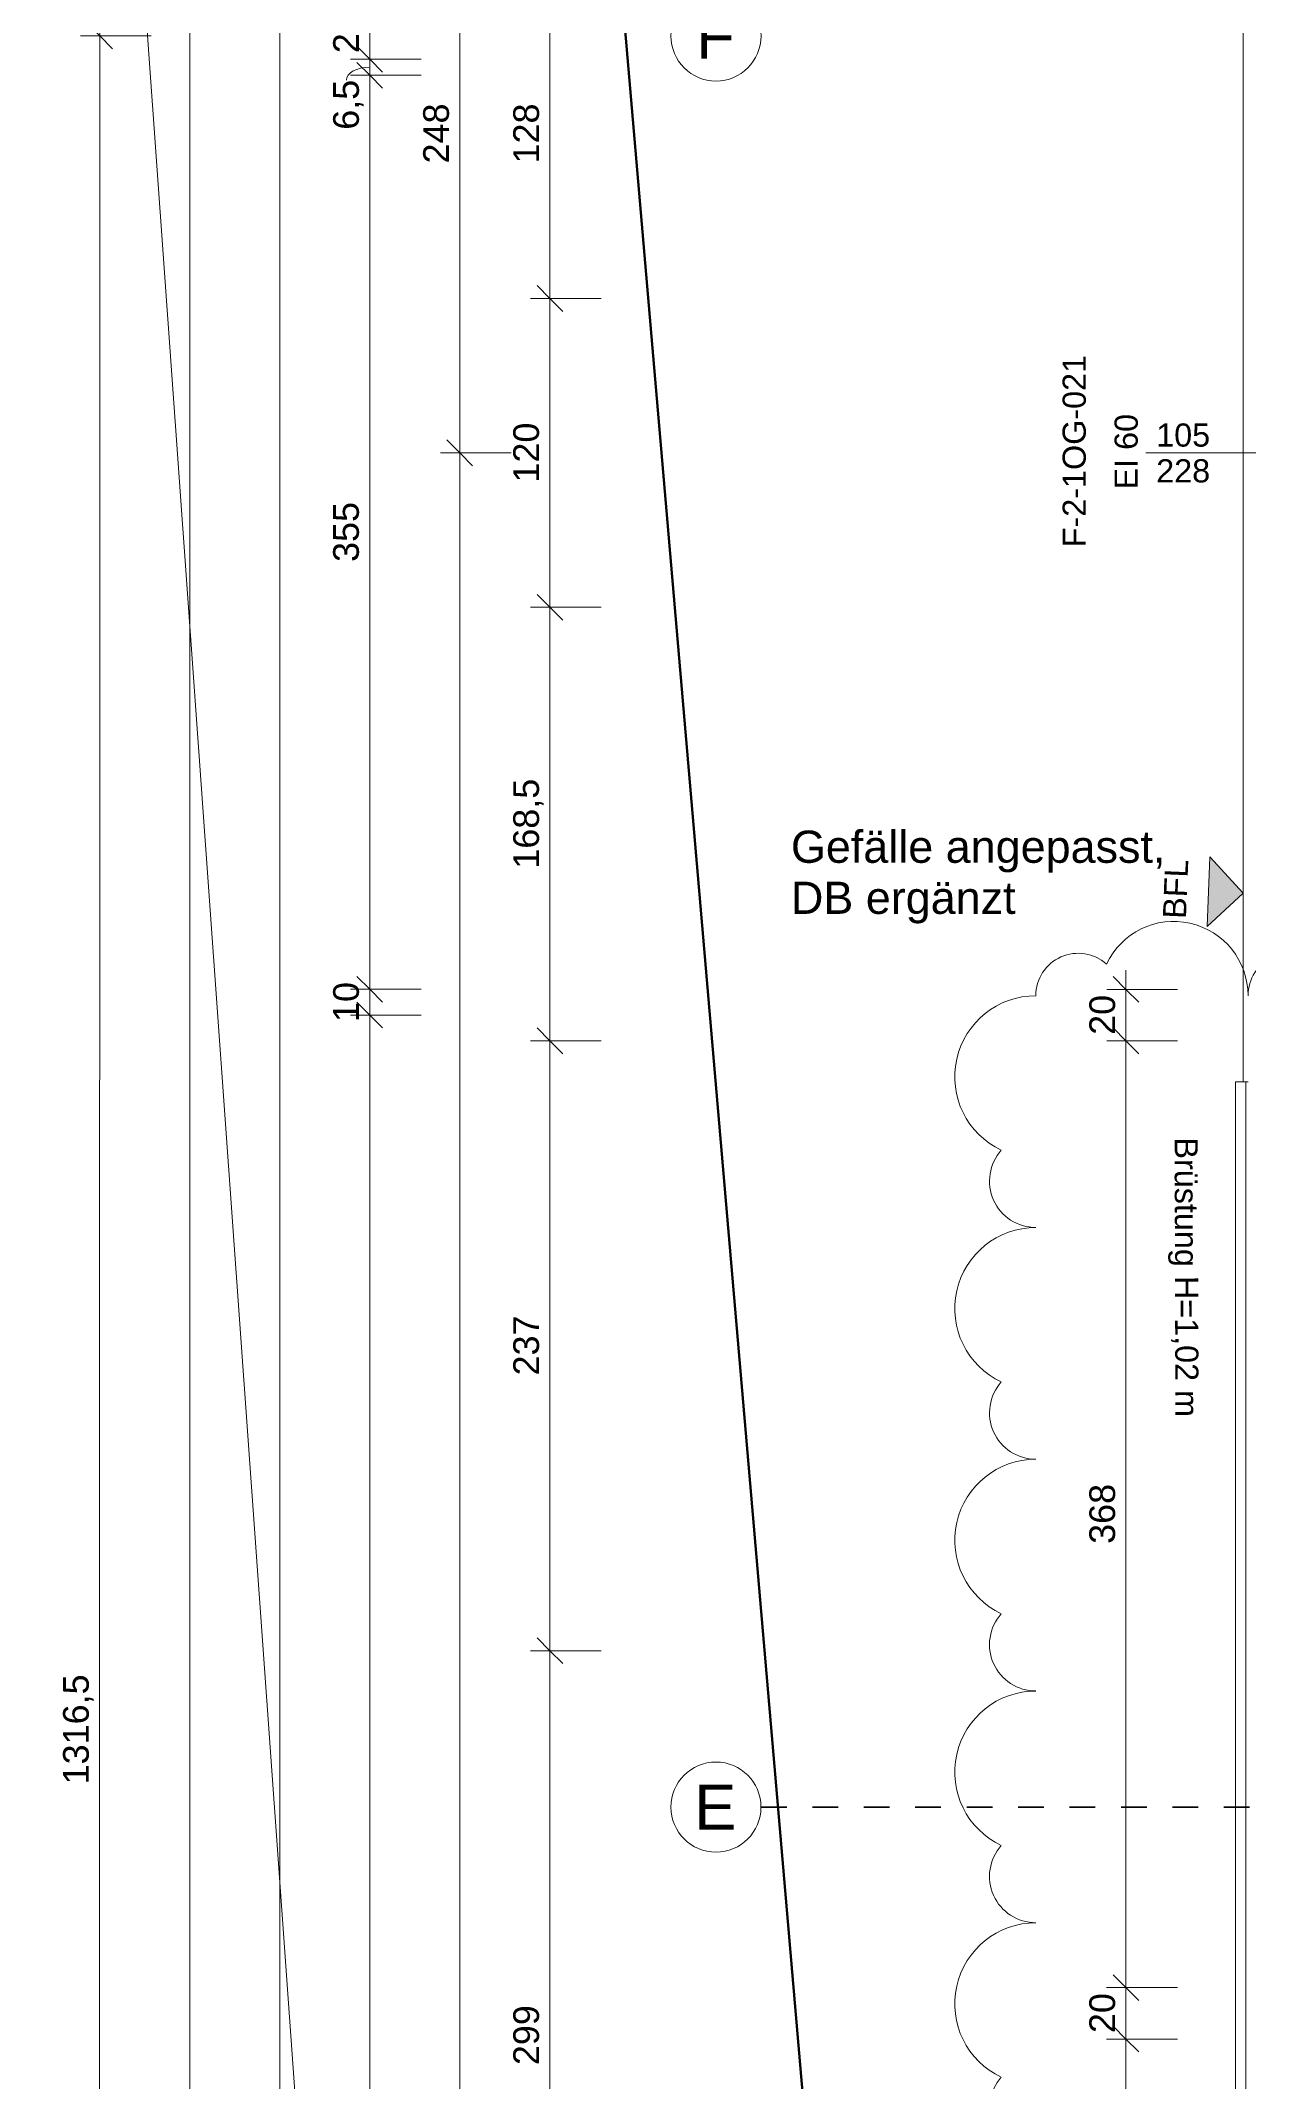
# Model space of a CAD drawing. Header units: metres. Extents: x -67.4 to -27.2, y 43.9 to 89.6.
# Drawn here: x -59.04 to -54.35, y 67.84 to 75.77 of the extents above; entities that cross this region are included whole.
import ezdxf

# ---------------------------------------------------------------- set-up
doc = ezdxf.new("R2010")
doc.units = ezdxf.units.M
doc.linetypes.add('Strich Punkt Mittel', pattern=[0.015875, 0.00635, -0.004763, 0, -0.004763])
for name, color, linetype, lineweight in [('A-DETL-GENF_', 92, 'Continuous', 13), ('A-DETL-MBND', 5, 'Continuous', 5), ('A-GLAZ-IDEN_', 152, 'Continuous', 9), ('A_2D', 7, 'Continuous', 13), ('A_Bemassung-50_', 4, 'Continuous', 9), ('A_Bemassung_', 4, 'Continuous', 9), ('A_Beschriftung_', 7, 'Continuous', 9), ('A_Gelaender', 7, 'Continuous', 13), ('A_Grundstuecksgrenze', 5, 'Continuous', 70), ('A_Raster_', 1, 'Continuous', 9), ('A_Waende', 7, 'Continuous', 13), ('G-ANNO-REVC-IDEN_', 71, 'Continuous', 9), ('G-ANNO-REVC_', 71, 'Continuous', 9), ('Text', 130, 'Continuous', 9)]:
    doc.layers.add(name, color=color, linetype=linetype, lineweight=lineweight)
doc.styles.add('Arial_1', font='arial.ttf', dxfattribs={"height": 0.175})
doc.styles.add('Arial_2', font='arial.ttf', dxfattribs={"height": 0.09})
doc.styles.add('Arial_3', font='arial.ttf', dxfattribs={"height": 0.125})
doc.styles.add('Arial_5', font='arial.ttf', dxfattribs={"height": 0.1})
doc.dimstyles.new('WGA-Bemaßung', dxfattribs={"dimscale": 0.3048, "dimtxt": 0.102026, "dimasz": 0.328084, "dimexe": 0.246063, "dimexo": 0.0625, "dimgap": 0.04101, "dimtad": 1, "dimdec": 1, "dimlfac": 100, "dimrnd": 0.5, "dimdsep": 46, "dimtxsty": 'Arial_5', "dimblk1": 'OBLIQUE', "dimblk2": 'OBLIQUE', "dimsah": 1, "dimcen": 0.09, "dimdle": 0.246063, "dimazin": 2, "dimtfac": 1, "dimtdec": 4, "dimtix": 1, "dimtmove": 0, "dimatfit": 3, "dimfxl": 0.656168, "dimfxlon": 1, "dimtvp": 1, "dimtolj": 1, "dimtzin": 0, "dimarcsym": 2})
doc.dimstyles.new('WGA-Bemaßung_3', dxfattribs={"dimscale": 0.3048, "dimtxt": 0.102026, "dimasz": 0.328084, "dimexe": 0.246063, "dimexo": 0.0625, "dimgap": 0.04101, "dimtad": 1, "dimdec": 1, "dimlfac": 100, "dimrnd": 0.5, "dimdsep": 46, "dimtxsty": 'Arial_5', "dimblk1": 'OBLIQUE', "dimblk2": 'OBLIQUE', "dimsah": 1, "dimcen": 0.09, "dimdle": 0.246063, "dimazin": 2, "dimtfac": 1, "dimtdec": 4, "dimtix": 1, "dimtmove": 1, "dimatfit": 3, "dimfxl": 0.656168, "dimfxlon": 1, "dimtvp": 1, "dimtolj": 1, "dimtzin": 0, "dimarcsym": 2})
doc.dimstyles.new('WGA-Bemaßung_4', dxfattribs={"dimscale": 0.3048, "dimtxt": 0.102026, "dimasz": 0.328084, "dimexe": 0.246063, "dimexo": 0.0625, "dimgap": 0.04101, "dimtad": 1, "dimdec": 1, "dimlfac": 100, "dimrnd": 0.5, "dimdsep": 46, "dimtxsty": 'Arial_5', "dimblk1": 'OBLIQUE', "dimblk2": 'OBLIQUE', "dimsah": 1, "dimcen": 0.09, "dimdle": 0.246063, "dimazin": 2, "dimtfac": 1, "dimtdec": 4, "dimtix": 1, "dimtmove": 0, "dimatfit": 3, "dimfxl": 0.656168, "dimfxlon": 1, "dimtvp": 1, "dimtolj": 1, "dimtzin": 0, "dimarcsym": 2})
doc.dimstyles.new('WGA-Bemaßung_5', dxfattribs={"dimscale": 0.3048, "dimtxt": 0.102026, "dimasz": 0.328084, "dimexe": 0.246063, "dimexo": 0.0625, "dimgap": 0.04101, "dimtad": 1, "dimdec": 1, "dimlfac": 100, "dimrnd": 0.5, "dimdsep": 46, "dimtxsty": 'Arial_5', "dimblk1": 'OBLIQUE', "dimblk2": 'OBLIQUE', "dimsah": 1, "dimcen": 0.09, "dimdle": 0.246063, "dimazin": 2, "dimtfac": 1, "dimtdec": 4, "dimtix": 1, "dimtmove": 0, "dimatfit": 3, "dimfxl": 0.656168, "dimfxlon": 1, "dimtvp": 1, "dimtolj": 1, "dimtzin": 0, "dimarcsym": 2})

# ---------------------------------------------------------------- blocks, each defined once
blk = doc.blocks.new('Typ des oberen Holms - Oberer Geländerholm_Innen_-9792986-263_PP_01OG_BT2')
at = {"layer": 'A_Gelaender', "lineweight": 5}
for p, q in [((-25.238, 80.2074), (-22.3853, 87.0465)), ((-22.3391, 87.0273), (-23.752, 83.6401)), ((-23.7828, 83.5663), (-25.1918, 80.1881))]:
    blk.add_line(p, q, dxfattribs=at)
blk = doc.blocks.new('Typ des oberen Holms - Oberer Geländerholm_Innen_-V78-263_PP_01OG_BT2')
at = {"layer": 'A_Gelaender', "lineweight": 5}
for p, q in [((-25.238, 80.2074), (-22.3853, 87.0465)), ((-23.752, 83.6401), (-22.3391, 87.0273)), ((-25.1918, 80.1881), (-23.7828, 83.5663))]:
    blk.add_line(p, q, dxfattribs=at)
blk = doc.blocks.new('Family - ___-3180367-263_PP_01OG_BT2')
at = {"layer": 'A_Grundstuecksgrenze'}
blk.add_line((-20.9804, 98.8097), (-31.8179, 64.901), dxfattribs=at)
blk = doc.blocks.new('Raster - BS_Achse-112124-263_PP_01OG_BT2')
at = {"layer": 'A_Beschriftung_'}
blk.add_circle((0, 0), 0.0035, dxfattribs=at)
blk = doc.blocks.new('BS_Fens_PP_Kämpfer - oben-10106766-263_PP_01OG_BT2')
at = {"layer": 'A-GLAZ-IDEN_'}
blk.add_line((0, 0.00012), (0, 0.01076), dxfattribs=at)
blk = doc.blocks.new('DIMBLOCK28-263_PP_01OG_BT2')
at = {"layer": 'A_Bemassung-50_', "lineweight": 35, "transparency": 16777216}
for p, q in [((-58.4639, 83.24), (-58.5139, 83.29)), ((-58.4639, 83.24), (-58.4139, 83.19)), ((-58.4649, 47.652), (-58.5149, 47.702)), ((-58.4649, 47.652), (-58.4149, 47.602))]:
    blk.add_line(p, q, dxfattribs=at)
at = {"layer": 'A_Bemassung-50_', "transparency": 16777216}
for p, q in [((-58.4638, 83.315), (-58.4649, 47.577)), ((-58.4639, 83.24), (-58.5389, 83.24)), ((-58.4639, 83.24), (-58.2639, 83.24)), ((-58.4649, 47.652), (-58.5399, 47.652)), ((-58.4649, 47.652), (-58.2649, 47.652))]:
    blk.add_line(p, q, dxfattribs=at)
at = {"layer": 'A_Bemassung-50_', "color": 0, "transparency": 16777216, "insert": (-58.6067, 65.2922), "char_height": 0.1, "width": 0.369177, "attachment_point": 1, "rotation": 90, "line_spacing_factor": 0.941778, "style": 'Arial_5'}
blk.add_mtext('3559', dxfattribs=at)
blk = doc.blocks.new('_Oblique')
at = {"color": 0, "linetype": 'ByBlock', "lineweight": -2}
blk.add_line((-0.5, -0.5), (0.5, 0.5), dxfattribs=at)
blk = doc.blocks.new('DIMBLOCK29-263_PP_01OG_BT2')
at = {"layer": 'A_Bemassung-50_', "lineweight": 35, "transparency": 16777216}
for p, q in [((-58.1139, 83.24), (-58.1639, 83.29)), ((-58.1139, 83.24), (-58.0639, 83.19)), ((-58.1149, 47.652), (-58.1649, 47.702)), ((-58.1149, 47.652), (-58.0649, 47.602))]:
    blk.add_line(p, q, dxfattribs=at)
at = {"layer": 'A_Bemassung-50_', "transparency": 16777216}
for p, q in [((-58.1138, 83.315), (-58.1149, 47.577)), ((-58.1139, 83.24), (-58.1889, 83.24)), ((-58.1139, 83.24), (-57.9139, 83.24)), ((-58.1149, 47.652), (-58.1899, 47.652)), ((-58.1149, 47.652), (-57.9149, 47.652))]:
    blk.add_line(p, q, dxfattribs=at)
at = {"layer": 'A_Bemassung-50_', "color": 0, "transparency": 16777216, "insert": (-58.2567, 65.2922), "char_height": 0.1, "width": 0.369177, "attachment_point": 1, "rotation": 90, "line_spacing_factor": 0.941778, "style": 'Arial_5'}
blk.add_mtext('3559', dxfattribs=at)
blk = doc.blocks.new('DIMBLOCK31-263_PP_01OG_BT2')
at = {"layer": 'A_Bemassung-50_', "lineweight": 35, "transparency": 16777216}
for p, q in [((-58.8139, 82.98), (-58.8639, 83.03)), ((-58.8139, 82.98), (-58.7639, 82.93)), ((-58.8141, 75.7868), (-58.8641, 75.8368)), ((-58.8141, 75.7868), (-58.7641, 75.7368))]:
    blk.add_line(p, q, dxfattribs=at)
at = {"layer": 'A_Bemassung-50_', "transparency": 16777216}
for p, q in [((-58.8139, 82.98), (-58.8889, 82.98)), ((-58.8139, 82.98), (-58.8141, 75.7868)), ((-58.8139, 82.98), (-58.6139, 82.98)), ((-58.8141, 75.7868), (-58.8891, 75.7868)), ((-58.8141, 75.7868), (-58.6141, 75.7868))]:
    blk.add_line(p, q, dxfattribs=at)
at = {"layer": 'A_Bemassung-50_', "color": 0, "transparency": 16777216, "insert": (-58.9563, 79.21), "char_height": 0.1, "width": 0.416266, "attachment_point": 1, "rotation": 90, "line_spacing_factor": 0.941778, "style": 'Arial_5'}
blk.add_mtext('719,5', dxfattribs=at)
blk = doc.blocks.new('DIMBLOCK32-263_PP_01OG_BT2')
at = {"layer": 'A_Bemassung-50_', "lineweight": 35, "transparency": 16777216}
for p, q in [((-58.8141, 75.7868), (-58.8641, 75.8368)), ((-58.8141, 75.7868), (-58.7641, 75.7368)), ((-58.8145, 62.6217), (-58.8645, 62.6717)), ((-58.8145, 62.6217), (-58.7645, 62.5717))]:
    blk.add_line(p, q, dxfattribs=at)
at = {"layer": 'A_Bemassung-50_', "transparency": 16777216}
for p, q in [((-58.8141, 75.7868), (-58.8891, 75.7868)), ((-58.8141, 75.7868), (-58.8145, 62.6217)), ((-58.8141, 75.7868), (-58.6141, 75.7868)), ((-58.8145, 62.6217), (-58.8895, 62.6217)), ((-58.8145, 62.6217), (-58.6145, 62.6217))]:
    blk.add_line(p, q, dxfattribs=at)
at = {"layer": 'A_Bemassung-50_', "color": 0, "transparency": 16777216, "insert": (-58.9566, 68.9924), "char_height": 0.1, "width": 0.50856, "attachment_point": 1, "rotation": 90, "line_spacing_factor": 0.941778, "style": 'Arial_5'}
blk.add_mtext('1316,5', dxfattribs=at)
blk = doc.blocks.new('DIMBLOCK60-263_PP_01OG_BT2')
at = {"layer": 'A_Bemassung-50_', "lineweight": 35, "transparency": 16777216}
for p, q in [((-57.4141, 74.1668), (-57.4641, 74.2168)), ((-57.4141, 74.1668), (-57.3641, 74.1168)), ((-57.4146, 59.3689), (-57.4646, 59.4189)), ((-57.4146, 59.3689), (-57.3646, 59.3189))]:
    blk.add_line(p, q, dxfattribs=at)
at = {"layer": 'A_Bemassung-50_', "transparency": 16777216}
for p, q in [((-57.4141, 74.1668), (-57.4891, 74.1668)), ((-57.4146, 59.3689), (-57.4141, 74.1668)), ((-57.4141, 74.1668), (-57.2141, 74.1668)), ((-57.4146, 59.3689), (-57.4896, 59.3689)), ((-57.4146, 59.3689), (-57.2146, 59.3689))]:
    blk.add_line(p, q, dxfattribs=at)
at = {"layer": 'A_Bemassung-50_', "color": 0, "transparency": 16777216, "insert": (-57.5567, 66.614), "char_height": 0.1, "width": 0.369177, "attachment_point": 1, "rotation": 90, "line_spacing_factor": 0.941778, "style": 'Arial_5'}
blk.add_mtext('1480', dxfattribs=at)
blk = doc.blocks.new('DIMBLOCK61-263_PP_01OG_BT2')
at = {"layer": 'A_Bemassung-50_', "lineweight": 35, "transparency": 16777216}
for p, q in [((-57.4141, 76.6468), (-57.464, 76.6968)), ((-57.4141, 76.6468), (-57.3641, 76.5968)), ((-57.4141, 74.1668), (-57.4641, 74.2168)), ((-57.4141, 74.1668), (-57.3641, 74.1168))]:
    blk.add_line(p, q, dxfattribs=at)
at = {"layer": 'A_Bemassung-50_', "transparency": 16777216}
for p, q in [((-57.4141, 76.6468), (-57.4891, 76.6468)), ((-57.4141, 74.1668), (-57.4141, 76.6468)), ((-57.4141, 76.6468), (-57.2141, 76.6468)), ((-57.4141, 74.1668), (-57.4891, 74.1668)), ((-57.4141, 74.1668), (-57.2141, 74.1668))]:
    blk.add_line(p, q, dxfattribs=at)
at = {"layer": 'A_Bemassung-50_', "color": 0, "transparency": 16777216, "insert": (-57.5564, 75.2914), "char_height": 0.1, "width": 0.276883, "attachment_point": 1, "rotation": 90, "line_spacing_factor": 0.941778, "style": 'Arial_5'}
blk.add_mtext('248', dxfattribs=at)
blk = doc.blocks.new('DIMBLOCK80-263_PP_01OG_BT2')
at = {"layer": 'A_Bemassung-50_', "transparency": 16777216}
for p, q in [((-57.7641, 75.8968), (-57.8391, 75.8968)), ((-57.7641, 75.8968), (-57.7641, 75.6968)), ((-57.7641, 75.8968), (-57.5641, 75.8968)), ((-57.7641, 75.6968), (-57.8391, 75.6968)), ((-57.7641, 75.6968), (-57.5641, 75.6968))]:
    blk.add_line(p, q, dxfattribs=at)
at = {"layer": 'A_Bemassung-50_', "lineweight": 35, "transparency": 16777216}
for p, q in [((-57.7641, 75.8968), (-57.8141, 75.9468)), ((-57.7641, 75.8968), (-57.7141, 75.8468)), ((-57.7641, 75.6968), (-57.8141, 75.7468)), ((-57.7641, 75.6968), (-57.7141, 75.6468))]:
    blk.add_line(p, q, dxfattribs=at)
at = {"layer": 'A_Bemassung-50_', "color": 0, "transparency": 16777216, "insert": (-57.9064, 75.7199), "char_height": 0.1, "width": 0.184588, "attachment_point": 1, "rotation": 90, "line_spacing_factor": 0.941778, "style": 'Arial_5'}
blk.add_mtext('20', dxfattribs=at)
blk = doc.blocks.new('DIMBLOCK81-263_PP_01OG_BT2')
at = {"layer": 'A_Bemassung-50_', "lineweight": 35, "transparency": 16777216}
for p, q in [((-57.7641, 75.6968), (-57.8141, 75.7468)), ((-57.7641, 75.6343), (-57.8141, 75.6843)), ((-57.7641, 75.6968), (-57.7141, 75.6468)), ((-57.7641, 75.6343), (-57.7141, 75.5843))]:
    blk.add_line(p, q, dxfattribs=at)
at = {"layer": 'A_Bemassung-50_', "transparency": 16777216}
for p, q in [((-57.7641, 75.6968), (-57.8391, 75.6968)), ((-57.7641, 75.6968), (-57.7641, 75.6343)), ((-57.7641, 75.6968), (-57.5641, 75.6968)), ((-57.7641, 75.6343), (-57.8391, 75.6343)), ((-57.7641, 75.6343), (-57.5641, 75.6343))]:
    blk.add_line(p, q, dxfattribs=at)
blk.add_ellipse((-57.7641, 75.6154), major_axis=(-0.091, 0), ratio=0.551085, start_param=4.712389, end_param=6.283185, dxfattribs=at)
at = {"layer": 'A_Bemassung-50_', "color": 0, "transparency": 16777216, "insert": (-57.9064, 75.4223), "char_height": 0.1, "width": 0.231677, "attachment_point": 1, "rotation": 90, "line_spacing_factor": 0.941778, "style": 'Arial_5'}
blk.add_mtext('6,5', dxfattribs=at)
blk = doc.blocks.new('DIMBLOCK82-263_PP_01OG_BT2')
at = {"layer": 'A_Bemassung-50_', "lineweight": 35, "transparency": 16777216}
for p, q in [((-57.7641, 75.6343), (-57.8141, 75.6843)), ((-57.7641, 75.6343), (-57.7141, 75.5843)), ((-57.7642, 72.082), (-57.8142, 72.132)), ((-57.7642, 72.082), (-57.7142, 72.032))]:
    blk.add_line(p, q, dxfattribs=at)
at = {"layer": 'A_Bemassung-50_', "transparency": 16777216}
for p, q in [((-57.7641, 75.6343), (-57.8391, 75.6343)), ((-57.7641, 75.6343), (-57.7642, 72.082)), ((-57.7641, 75.6343), (-57.5641, 75.6343)), ((-57.7642, 72.082), (-57.8392, 72.082)), ((-57.7642, 72.082), (-57.5642, 72.082))]:
    blk.add_line(p, q, dxfattribs=at)
at = {"layer": 'A_Bemassung-50_', "color": 0, "transparency": 16777216, "insert": (-57.9065, 73.7428), "char_height": 0.1, "width": 0.276883, "attachment_point": 1, "rotation": 90, "line_spacing_factor": 0.941778, "style": 'Arial_5'}
blk.add_mtext('355', dxfattribs=at)
blk = doc.blocks.new('DIMBLOCK83-263_PP_01OG_BT2')
at = {"layer": 'A_Bemassung-50_', "transparency": 16777216}
for p, q in [((-57.7642, 72.082), (-57.8392, 72.082)), ((-57.7642, 72.082), (-57.7642, 71.982)), ((-57.7642, 72.082), (-57.5642, 72.082)), ((-57.7642, 71.982), (-57.8392, 71.982)), ((-57.7642, 71.982), (-57.5642, 71.982))]:
    blk.add_line(p, q, dxfattribs=at)
at = {"layer": 'A_Bemassung-50_', "lineweight": 35, "transparency": 16777216}
for p, q in [((-57.7642, 72.082), (-57.8142, 72.132)), ((-57.7642, 72.082), (-57.7142, 72.032)), ((-57.7642, 71.982), (-57.8142, 72.032)), ((-57.7642, 71.982), (-57.7142, 71.932))]:
    blk.add_line(p, q, dxfattribs=at)
at = {"layer": 'A_Bemassung-50_', "color": 0, "transparency": 16777216, "insert": (-57.9065, 71.9551), "char_height": 0.1, "width": 0.184588, "attachment_point": 1, "rotation": 90, "line_spacing_factor": 0.941778, "style": 'Arial_5'}
blk.add_mtext('10', dxfattribs=at)
blk = doc.blocks.new('DIMBLOCK84-263_PP_01OG_BT2')
at = {"layer": 'A_Bemassung-50_', "lineweight": 35, "transparency": 16777216}
for p, q in [((-57.7642, 71.982), (-57.8142, 72.032)), ((-57.7642, 71.982), (-57.7142, 71.932)), ((-57.7645, 60.129), (-57.8145, 60.179)), ((-57.7645, 60.129), (-57.7145, 60.079))]:
    blk.add_line(p, q, dxfattribs=at)
at = {"layer": 'A_Bemassung-50_', "transparency": 16777216}
for p, q in [((-57.7642, 71.982), (-57.8392, 71.982)), ((-57.7642, 71.982), (-57.7645, 60.129)), ((-57.7642, 71.982), (-57.5642, 71.982)), ((-57.7645, 60.129), (-57.8395, 60.129)), ((-57.7645, 60.129), (-57.5645, 60.1289))]:
    blk.add_line(p, q, dxfattribs=at)
at = {"layer": 'A_Bemassung-50_', "color": 0, "transparency": 16777216, "insert": (-57.9067, 65.8436), "char_height": 0.1, "width": 0.50856, "attachment_point": 1, "rotation": 90, "line_spacing_factor": 0.941778, "style": 'Arial_5'}
blk.add_mtext('1185,5', dxfattribs=at)
blk = doc.blocks.new('DIMBLOCK659-263_PP_01OG_BT2')
at = {"layer": 'A_Bemassung-50_', "lineweight": 35, "transparency": 16777216}
for p, q in [((-57.0638, 69.5118), (-57.1138, 69.5618)), ((-57.0638, 69.5118), (-57.0138, 69.4618)), ((-57.0638, 66.5217), (-57.1138, 66.5717)), ((-57.0638, 66.5217), (-57.0138, 66.4717))]:
    blk.add_line(p, q, dxfattribs=at)
at = {"layer": 'A_Bemassung-50_', "transparency": 16777216}
for p, q in [((-57.0638, 69.5118), (-57.1388, 69.5118)), ((-57.0638, 66.5217), (-57.0638, 69.5118)), ((-57.0638, 69.5118), (-56.8638, 69.5118)), ((-57.0638, 66.5217), (-57.1388, 66.5217)), ((-57.0638, 66.5217), (-56.8638, 66.5217))]:
    blk.add_line(p, q, dxfattribs=at)
at = {"layer": 'A_Bemassung-50_', "color": 0, "transparency": 16777216, "insert": (-57.2062, 67.9014), "char_height": 0.1, "width": 0.276883, "attachment_point": 1, "rotation": 90, "line_spacing_factor": 0.941778, "style": 'Arial_5'}
blk.add_mtext('299', dxfattribs=at)
blk = doc.blocks.new('DIMBLOCK660-263_PP_01OG_BT2')
at = {"layer": 'A_Bemassung-50_', "lineweight": 35, "transparency": 16777216}
for p, q in [((-57.0638, 71.8819), (-57.1138, 71.9319)), ((-57.0638, 71.8819), (-57.0138, 71.8319)), ((-57.0638, 69.5118), (-57.1138, 69.5618)), ((-57.0638, 69.5118), (-57.0138, 69.4618))]:
    blk.add_line(p, q, dxfattribs=at)
at = {"layer": 'A_Bemassung-50_', "transparency": 16777216}
for p, q in [((-57.0638, 71.8819), (-57.1388, 71.8819)), ((-57.0638, 69.5118), (-57.0638, 71.8819)), ((-57.0638, 71.8819), (-56.8638, 71.8819)), ((-57.0638, 69.5118), (-57.1388, 69.5118)), ((-57.0638, 69.5118), (-56.8638, 69.5118))]:
    blk.add_line(p, q, dxfattribs=at)
at = {"layer": 'A_Bemassung-50_', "color": 0, "transparency": 16777216, "insert": (-57.2062, 70.5815), "char_height": 0.1, "width": 0.276883, "attachment_point": 1, "rotation": 90, "line_spacing_factor": 0.941778, "style": 'Arial_5'}
blk.add_mtext('237', dxfattribs=at)
blk = doc.blocks.new('DIMBLOCK661-263_PP_01OG_BT2')
at = {"layer": 'A_Bemassung-50_', "lineweight": 35, "transparency": 16777216}
for p, q in [((-57.0638, 73.5667), (-57.1138, 73.6167)), ((-57.0638, 73.5667), (-57.0138, 73.5167)), ((-57.0638, 71.8819), (-57.1138, 71.9319)), ((-57.0638, 71.8819), (-57.0138, 71.8319))]:
    blk.add_line(p, q, dxfattribs=at)
at = {"layer": 'A_Bemassung-50_', "transparency": 16777216}
for p, q in [((-57.0638, 73.5667), (-57.1388, 73.5667)), ((-57.0638, 71.8819), (-57.0638, 73.5667)), ((-57.0638, 73.5667), (-56.8638, 73.5667)), ((-57.0638, 71.8819), (-57.1388, 71.8819)), ((-57.0638, 71.8819), (-56.8638, 71.8819))]:
    blk.add_line(p, q, dxfattribs=at)
at = {"layer": 'A_Bemassung-50_', "color": 0, "transparency": 16777216, "insert": (-57.2062, 72.5508), "char_height": 0.1, "width": 0.416266, "attachment_point": 1, "rotation": 90, "line_spacing_factor": 0.941778, "style": 'Arial_5'}
blk.add_mtext('168,5', dxfattribs=at)
blk = doc.blocks.new('DIMBLOCK662-263_PP_01OG_BT2')
at = {"layer": 'A_Bemassung-50_', "lineweight": 35, "transparency": 16777216}
for p, q in [((-57.0638, 74.7667), (-57.1138, 74.8167)), ((-57.0638, 74.7667), (-57.0138, 74.7167)), ((-57.0638, 73.5667), (-57.1138, 73.6167)), ((-57.0638, 73.5667), (-57.0138, 73.5167))]:
    blk.add_line(p, q, dxfattribs=at)
at = {"layer": 'A_Bemassung-50_', "transparency": 16777216}
for p, q in [((-57.0638, 74.7667), (-57.1388, 74.7667)), ((-57.0638, 73.5667), (-57.0638, 74.7667)), ((-57.0638, 74.7667), (-56.8638, 74.7667)), ((-57.0638, 73.5667), (-57.1388, 73.5667)), ((-57.0638, 73.5667), (-56.8638, 73.5667))]:
    blk.add_line(p, q, dxfattribs=at)
at = {"layer": 'A_Bemassung-50_', "color": 0, "transparency": 16777216, "insert": (-57.2062, 74.0513), "char_height": 0.1, "width": 0.276883, "attachment_point": 1, "rotation": 90, "line_spacing_factor": 0.941778, "style": 'Arial_5'}
blk.add_mtext('120', dxfattribs=at)
blk = doc.blocks.new('DIMBLOCK663-263_PP_01OG_BT2')
at = {"layer": 'A_Bemassung-50_', "transparency": 16777216}
for p, q in [((-57.0638, 76.0467), (-57.1388, 76.0467)), ((-57.0638, 74.7667), (-57.0638, 76.0467)), ((-57.0638, 76.0467), (-56.8638, 76.0467)), ((-57.0638, 74.7667), (-57.1388, 74.7667)), ((-57.0638, 74.7667), (-56.8638, 74.7667))]:
    blk.add_line(p, q, dxfattribs=at)
at = {"layer": 'A_Bemassung-50_', "lineweight": 35, "transparency": 16777216}
for p, q in [((-57.0638, 76.0467), (-57.1138, 76.0967)), ((-57.0638, 76.0467), (-57.0138, 75.9967)), ((-57.0638, 74.7667), (-57.1138, 74.8167)), ((-57.0638, 74.7667), (-57.0138, 74.7167))]:
    blk.add_line(p, q, dxfattribs=at)
at = {"layer": 'A_Bemassung-50_', "color": 0, "transparency": 16777216, "insert": (-57.2062, 75.2913), "char_height": 0.1, "width": 0.276883, "attachment_point": 1, "rotation": 90, "line_spacing_factor": 0.941778, "style": 'Arial_5'}
blk.add_mtext('128', dxfattribs=at)
blk = doc.blocks.new('DIMBLOCK727-263_PP_01OG_BT2')
at = {"layer": 'A_Bemassung-50_', "transparency": 16777216}
for p, q in [((-54.824, 72.1569), (-54.824, 71.8819)), ((-54.824, 72.0819), (-54.899, 72.0819)), ((-54.824, 72.0819), (-54.624, 72.0819)), ((-54.824, 71.8819), (-54.899, 71.8819)), ((-54.824, 71.8819), (-54.624, 71.8819))]:
    blk.add_line(p, q, dxfattribs=at)
at = {"layer": 'A_Bemassung-50_', "lineweight": 35, "transparency": 16777216}
for p, q in [((-54.824, 72.0819), (-54.874, 72.1319)), ((-54.824, 72.0819), (-54.774, 72.0319)), ((-54.824, 71.8819), (-54.874, 71.9319)), ((-54.824, 71.8819), (-54.774, 71.8319))]:
    blk.add_line(p, q, dxfattribs=at)
at = {"layer": 'A_Bemassung-50_', "color": 0, "transparency": 16777216, "insert": (-54.9663, 71.905), "char_height": 0.1, "width": 0.184588, "attachment_point": 1, "rotation": 90, "line_spacing_factor": 0.941778, "style": 'Arial_5'}
blk.add_mtext('20', dxfattribs=at)
blk = doc.blocks.new('DIMBLOCK728-263_PP_01OG_BT2')
at = {"layer": 'A_Bemassung-50_', "lineweight": 35, "transparency": 16777216}
for p, q in [((-54.824, 71.8819), (-54.874, 71.9319)), ((-54.824, 71.8819), (-54.774, 71.8319)), ((-54.8241, 68.2028), (-54.8741, 68.2528)), ((-54.8241, 68.2028), (-54.7741, 68.1528))]:
    blk.add_line(p, q, dxfattribs=at)
at = {"layer": 'A_Bemassung-50_', "transparency": 16777216}
for p, q in [((-54.824, 71.8819), (-54.899, 71.8819)), ((-54.824, 71.8819), (-54.8241, 68.2028)), ((-54.824, 71.8819), (-54.624, 71.8819)), ((-54.8241, 68.2028), (-54.8991, 68.2028)), ((-54.8241, 68.2028), (-54.6241, 68.2028))]:
    blk.add_line(p, q, dxfattribs=at)
at = {"layer": 'A_Bemassung-50_', "color": 0, "transparency": 16777216, "insert": (-54.9664, 69.927), "char_height": 0.1, "width": 0.276883, "attachment_point": 1, "rotation": 90, "line_spacing_factor": 0.941778, "style": 'Arial_5'}
blk.add_mtext('368', dxfattribs=at)
blk = doc.blocks.new('DIMBLOCK729-263_PP_01OG_BT2')
at = {"layer": 'A_Bemassung-50_', "transparency": 16777216}
for p, q in [((-54.8241, 68.2028), (-54.8991, 68.2028)), ((-54.8241, 68.2028), (-54.8241, 68.0028)), ((-54.8241, 68.2028), (-54.6241, 68.2028)), ((-54.8241, 68.0028), (-54.8991, 68.0028)), ((-54.8241, 68.0028), (-54.6241, 68.0028))]:
    blk.add_line(p, q, dxfattribs=at)
at = {"layer": 'A_Bemassung-50_', "lineweight": 35, "transparency": 16777216}
for p, q in [((-54.8241, 68.2028), (-54.8741, 68.2528)), ((-54.8241, 68.2028), (-54.7741, 68.1528)), ((-54.8241, 68.0028), (-54.8741, 68.0528)), ((-54.8241, 68.0028), (-54.7741, 67.9528))]:
    blk.add_line(p, q, dxfattribs=at)
at = {"layer": 'A_Bemassung-50_', "color": 0, "transparency": 16777216, "insert": (-54.9665, 68.0259), "char_height": 0.1, "width": 0.184588, "attachment_point": 1, "rotation": 90, "line_spacing_factor": 0.941778, "style": 'Arial_5'}
blk.add_mtext('20', dxfattribs=at)
blk = doc.blocks.new('DIMBLOCK730-263_PP_01OG_BT2')
at = {"layer": 'A_Bemassung-50_', "lineweight": 35, "transparency": 16777216}
for p, q in [((-54.8241, 68.0028), (-54.8741, 68.0528)), ((-54.8241, 68.0028), (-54.7741, 67.9528)), ((-54.8243, 64.1517), (-54.8743, 64.2017)), ((-54.8243, 64.1517), (-54.7743, 64.1017))]:
    blk.add_line(p, q, dxfattribs=at)
at = {"layer": 'A_Bemassung-50_', "transparency": 16777216}
for p, q in [((-54.8241, 68.0028), (-54.8991, 68.0028)), ((-54.8241, 68.0028), (-54.8243, 64.1517)), ((-54.8241, 68.0028), (-54.6241, 68.0028)), ((-54.8243, 64.1517), (-54.8993, 64.1517)), ((-54.8243, 64.1517), (-54.6243, 64.1517))]:
    blk.add_line(p, q, dxfattribs=at)
at = {"layer": 'A_Bemassung-50_', "color": 0, "transparency": 16777216, "insert": (-54.9665, 65.9619), "char_height": 0.1, "width": 0.276883, "attachment_point": 1, "rotation": 90, "line_spacing_factor": 0.941778, "style": 'Arial_5'}
blk.add_mtext('385', dxfattribs=at)
blk = doc.blocks.new('Family - ___-11911096-263_PP_01OG_BT2')
at = {"layer": 'G-ANNO-REVC_'}
for centre, radius, start, end in [((-23.0329, 87.6799), 0.165, 25.54969, 157.36), ((-22.6902, 87.537), 0.2887, 337.36, 132.15123), ((-23.3065, 87.4525), 0.3152, 67.36, 222.15123), ((-22.2714, 87.3623), 0.165, 25.54969, 157.36), ((-23.4625, 87.0784), 0.1801, 115.54969, 247.36), ((-23.6532, 86.6213), 0.3152, 67.36, 222.15123), ((-23.8092, 86.2472), 0.1801, 115.54969, 247.36), ((-23.9999, 85.79), 0.3152, 67.36, 222.15123), ((-24.1559, 85.416), 0.1801, 115.54969, 247.36), ((-24.3466, 84.9588), 0.3152, 67.36, 222.15123), ((-24.5026, 84.5848), 0.1801, 115.54969, 247.36), ((-24.6932, 84.1276), 0.3152, 67.36, 222.15123), ((-24.8492, 83.7535), 0.1801, 115.54969, 247.36)]:
    blk.add_arc(centre, radius, start, end, dxfattribs=at)

msp = doc.modelspace()

# ---------------------------------------------------------------- hatches: boundary and pattern name
at = {"layer": 'A-DETL-GENF_'}
msp.add_hatch(color=1, dxfattribs=at).paths.add_polyline_path([(-54.5087, 72.3266), (-54.3683, 72.4559), (-54.4976, 72.5963)])

# ---------------------------------------------------------------- linework, layer by layer
at = {"layer": 'A-DETL-MBND'}
msp.add_line((-54.3683, 71.7219), (-54.3679, 82.8799), dxfattribs=at)
at = {"layer": 'A_2D', "lineweight": 18}
msp.add_line((-56.4021, 44.7336), (-59.0431, 81.5866), dxfattribs=at)
at = {"layer": 'A_2D', "lineweight": 5}
for p, q in [((-54.4976, 72.5963), (-54.5087, 72.3266)), ((-54.3683, 72.4559), (-54.4976, 72.5963)), ((-54.5087, 72.3266), (-54.3683, 72.4559))]:
    msp.add_line(p, q, dxfattribs=at)
at = {"layer": 'A_Raster_', "linetype": 'Strich Punkt Mittel', "lineweight": 35}
msp.add_line((-56.2432, 68.9041), (-31.8004, 68.9034), dxfattribs=at)
at = {"layer": 'A_Waende'}
for p, q in [((-54.3983, 71.7219), (-54.3985, 64.3117)), ((-54.3983, 71.7219), (-54.3483, 71.7219)), ((-54.3583, 71.7219), (-54.3585, 64.3116))]:
    msp.add_line(p, q, dxfattribs=at)

# ---------------------------------------------------------------- block references
at = {"layer": 'A-GLAZ-IDEN_', "xscale": 49.99999999999998, "yscale": 49.99999999999998, "zscale": 49.99999999999998, "rotation": 89.9982758784553}
msp.add_blockref('BS_Fens_PP_Kämpfer - oben-10106766-263_PP_01OG_BT2', (-54.2086, 74.1667), dxfattribs=at)
at = {"layer": 'A_Beschriftung_', "xscale": 49.99999999999998, "yscale": 49.99999999999998, "zscale": 49.99999999999998}
for p, rotation in [((-56.418, 75.7867), 269.9982758784547), ((-56.4182, 68.9041), 269.9982758784546)]:
    msp.add_blockref('Raster - BS_Achse-112124-263_PP_01OG_BT2', p, dxfattribs=dict(at, rotation=rotation))
at = {"layer": 'A_Gelaender', "lineweight": 5, "rotation": 22.64000000000043}
for name in ['Typ des oberen Holms - Oberer Geländerholm_Innen_-9792986-263_PP_01OG_BT2', 'Typ des oberen Holms - Oberer Geländerholm_Innen_-V78-263_PP_01OG_BT2']:
    msp.add_blockref(name, (0, 0), dxfattribs=at)
at = {"layer": 'A_Grundstuecksgrenze', "rotation": 22.64000000000043}
msp.add_blockref('Family - ___-3180367-263_PP_01OG_BT2', (0, 0), dxfattribs=at)
at = {"layer": 'G-ANNO-REVC_', "rotation": 22.64000000000043}
msp.add_blockref('Family - ___-11911096-263_PP_01OG_BT2', (0, 0), dxfattribs=at)

# ---------------------------------------------------------------- texts
at = {"layer": 'A-GLAZ-IDEN_', "char_height": 0.09, "attachment_point": 1, "style": 'Arial_2'}
for s, insert, width, rotation in [('F-2-1OG-021', (-55.0703, 73.7998), 0.889873, 90), ('EI 60', (-54.8683, 74.0245), 0.344726, 90), ('105', (-54.7065, 74.281), 0.252532, 359.99828), ('228', (-54.7065, 74.1421), 0.252532, 359.99828)]:
    msp.add_mtext(s, dxfattribs=dict(at, insert=insert, width=width, rotation=rotation))
at = {"layer": 'A_Beschriftung_', "char_height": 0.175, "attachment_point": 1, "style": 'Arial_1'}
for s, insert, width in [('F', (-56.4955, 75.8734), 0.184388), ('E', (-56.5022, 68.9908), 0.200422)]:
    msp.add_mtext(s, dxfattribs=dict(at, insert=insert, width=width))
at = {"layer": 'G-ANNO-REVC-IDEN_', "char_height": 0.125, "attachment_point": 1, "style": 'Arial_3'}
for s, insert, width in [('Gefälle angepasst,', (-56.1266, 72.6987), 1.755696), ('DB ergänzt', (-56.1266, 72.5002), 1.054219)]:
    msp.add_mtext(s, dxfattribs=dict(at, insert=insert, width=width))
at = {"layer": 'Text', "color": 1, "insert": (-54.6809, 72.3584), "char_height": 0.09, "width": 0.276582, "attachment_point": 1, "rotation": 87.64, "style": 'Arial_2'}
msp.add_mtext('BFL', dxfattribs=at)
at = {"layer": 'Text', "color": 7, "insert": (-54.5448, 71.5067), "char_height": 0.09, "width": 1.290717, "attachment_point": 1, "rotation": 270.15818, "style": 'Arial_2'}
msp.add_mtext('Brüstung H=1,02 m', dxfattribs=at)

# ---------------------------------------------------------------- dimensions: what is measured, and where the dimension line sits
at = {"layer": 'A_Bemassung_'}
for base, p1, p2, angle, dimstyle, override, picture, middle in [((-58.4649, 47.652), (-58.2639, 83.24), (-58.2649, 47.652), 89.99828, 'WGA-Bemaßung', {"dimpost": '<>', "dimfxl": 35.588041}, 'DIMBLOCK28-263_PP_01OG_BT2', (-58.528, 65.446)), ((-58.1149, 47.652), (-57.9139, 83.24), (-57.9149, 47.652), 89.99828, 'WGA-Bemaßung', {"dimpost": '<>', "dimfxl": 35.588041}, 'DIMBLOCK29-263_PP_01OG_BT2', (-58.178, 65.446)), ((-58.8141, 75.7868), (-58.6139, 82.98), (-58.6141, 75.7868), 89.99828, 'WGA-Bemaßung', {"dimpost": '<>', "dimfxl": 7.193216}, 'DIMBLOCK31-263_PP_01OG_BT2', (-58.8775, 79.3834)), ((-57.4141, 76.6468), (-57.2141, 74.1668), (-57.2141, 76.6468), 89.99828, 'WGA-Bemaßung', {"dimpost": '<>', "dimfxl": 2.48}, 'DIMBLOCK61-263_PP_01OG_BT2', (-57.4776, 75.4068)), ((-57.0638, 76.0467), (-56.8638, 74.7667), (-56.8638, 76.0467), 90, 'WGA-Bemaßung_4', {"dimpost": '<>', "dimfxl": 1.28}, 'DIMBLOCK663-263_PP_01OG_BT2', (-57.1274, 75.4067)), ((-57.7641, 75.6968), (-57.5641, 75.8968), (-57.5641, 75.6968), 89.99828, 'WGA-Bemaßung', {"dimpost": '<>', "dimfxl": 0.2}, 'DIMBLOCK80-263_PP_01OG_BT2', (-57.8276, 75.7968)), ((-58.8145, 62.6217), (-58.6141, 75.7868), (-58.6145, 62.6217), 89.99828, 'WGA-Bemaßung', {"dimpost": '<>', "dimfxl": 13.165112}, 'DIMBLOCK32-263_PP_01OG_BT2', (-58.8779, 69.2043)), ((-57.7642, 72.082), (-57.5641, 75.6343), (-57.5642, 72.082), 89.99828, 'WGA-Bemaßung', {"dimpost": '<>', "dimfxl": 3.552317}, 'DIMBLOCK82-263_PP_01OG_BT2', (-57.8277, 73.8581)), ((-57.0638, 74.7667), (-56.8638, 73.5667), (-56.8638, 74.7667), 90, 'WGA-Bemaßung_4', {"dimpost": '<>', "dimfxl": 1.2}, 'DIMBLOCK662-263_PP_01OG_BT2', (-57.1274, 74.1667)), ((-57.4141, 74.1668), (-57.2146, 59.3689), (-57.2141, 74.1668), 89.99828, 'WGA-Bemaßung', {"dimpost": '<>', "dimfxl": 14.797835}, 'DIMBLOCK60-263_PP_01OG_BT2', (-57.4779, 66.7679)), ((-57.0638, 73.5667), (-56.8638, 71.8819), (-56.8638, 73.5667), 90, 'WGA-Bemaßung_4', {"dimpost": '<>', "dimfxl": 1.684829}, 'DIMBLOCK661-263_PP_01OG_BT2', (-57.1274, 72.7243)), ((-54.824, 71.8819), (-54.624, 72.0819), (-54.624, 71.8819), 89.99828, 'WGA-Bemaßung_5', {"dimpost": '<>', "dimfxl": 0.2}, 'DIMBLOCK727-263_PP_01OG_BT2', (-54.8876, 71.9819)), ((-57.7642, 71.982), (-57.5642, 72.082), (-57.5642, 71.982), 89.99828, 'WGA-Bemaßung', {"dimpost": '<>', "dimfxl": 0.099998}, 'DIMBLOCK83-263_PP_01OG_BT2', (-57.8277, 72.032)), ((-57.7645, 60.129), (-57.5642, 71.982), (-57.5645, 60.1289), 89.99828, 'WGA-Bemaßung', {"dimpost": '<>', "dimfxl": 11.853019}, 'DIMBLOCK84-263_PP_01OG_BT2', (-57.8279, 66.0555)), ((-57.0638, 71.8819), (-56.8638, 69.5118), (-56.8638, 71.8819), 90, 'WGA-Bemaßung_4', {"dimpost": '<>', "dimfxl": 2.370048}, 'DIMBLOCK660-263_PP_01OG_BT2', (-57.1274, 70.6968)), ((-54.8241, 68.2028), (-54.624, 71.8819), (-54.6241, 68.2028), 89.99828, 'WGA-Bemaßung_5', {"dimpost": '<>', "dimfxl": 3.679107}, 'DIMBLOCK728-263_PP_01OG_BT2', (-54.8877, 70.0423)), ((-57.0638, 69.5118), (-56.8638, 66.5217), (-56.8638, 69.5118), 90, 'WGA-Bemaßung_4', {"dimpost": '<>', "dimfxl": 2.990154}, 'DIMBLOCK659-263_PP_01OG_BT2', (-57.1274, 68.0167)), ((-54.8241, 68.0028), (-54.6241, 68.2028), (-54.6241, 68.0028), 89.99828, 'WGA-Bemaßung_5', {"dimpost": '<>', "dimfxl": 0.2}, 'DIMBLOCK729-263_PP_01OG_BT2', (-54.8877, 68.1028)), ((-54.8243, 64.1517), (-54.6241, 68.0028), (-54.6243, 64.1517), 89.99828, 'WGA-Bemaßung_5', {"dimpost": '<>', "dimfxl": 3.851111}, 'DIMBLOCK730-263_PP_01OG_BT2', (-54.8878, 66.0772))]:
    dim = msp.add_linear_dim(base=base, p1=p1, p2=p2, angle=angle, dimstyle=dimstyle, override=override, dxfattribs=at)
    dim.commit()
    dim.dimension.update_dxf_attribs({"geometry": picture, "text_midpoint": middle})
dim = msp.add_linear_dim(base=(-57.7640810169, 75.6342868826), p1=(-57.5640791362, 75.6967808643), p2=(-57.564081017, 75.6342808643), angle=89.9982758785, dimstyle='WGA-Bemaßung_3', override={"dimpost": '<>', "dimfxl": 0.0625}, dxfattribs=at)
dim.commit()
dim.dimension.update_dxf_attribs({"geometry": 'DIMBLOCK81-263_PP_01OG_BT2', "text_midpoint": (-57.8397407905, 75.5381729236), "dimtype": 160, "text_rotation": 90})

doc.saveas('drawing.dxf')
